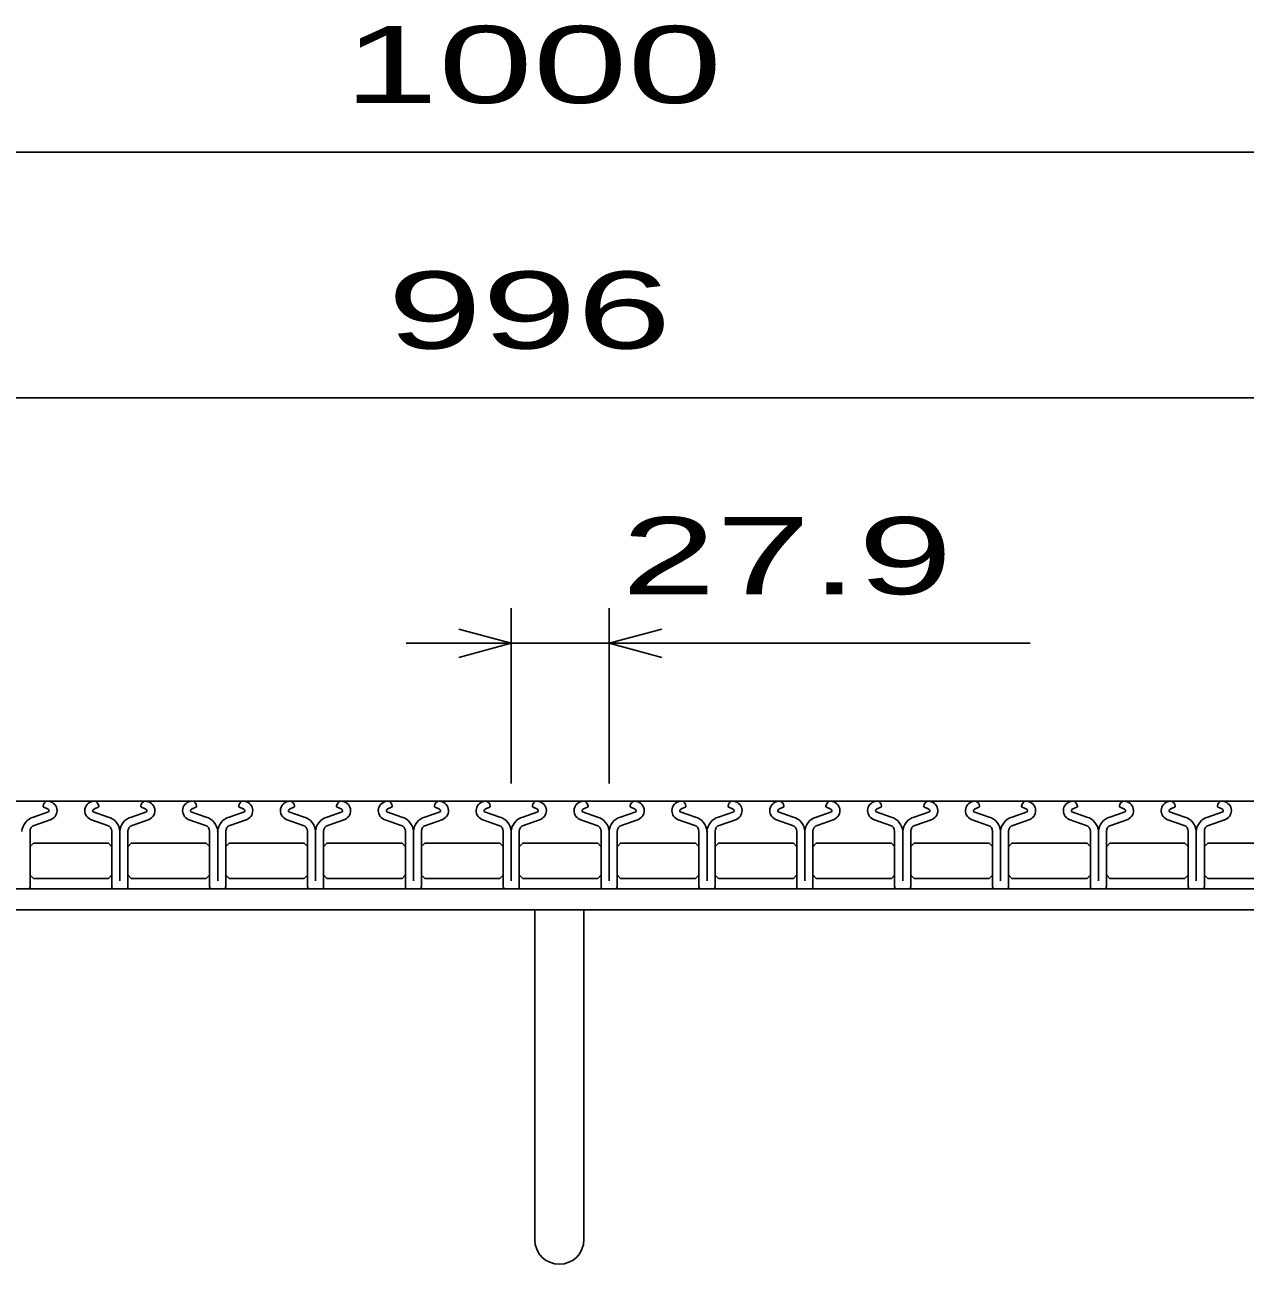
# Model space of a CAD drawing. Units: millimetres, scale not verified. Extents: x -1820 to 1724, y -1285 to 1059.
# Drawn here: x -1080.4 to -732.5, y -669 to -315.7 of the extents above; entities that cross this region are included whole.
import ezdxf
from ezdxf.enums import TextEntityAlignment as Align

# ---------------------------------------------------------------- set-up
doc = ezdxf.new("R2010")
doc.units = ezdxf.units.MM
doc.header["$LTSCALE"] = 10
for name, color, linetype, lineweight in [('16', 3, 'Continuous', 25), ('19', 6, 'Continuous', 25), ('22', 2, 'Continuous', 25)]:
    doc.layers.add(name, color=color, linetype=linetype, lineweight=lineweight)
doc.styles.add('ベクトル', font='')
doc.styles.get('ベクトル').set_extended_font_data('ベクトル')

msp = doc.modelspace()

# ---------------------------------------------------------------- linework, layer by layer
at = {"layer": '16'}
for p, q in [((-1426, -537), (-430, -537)), ((-1073.6, -540.01), (-1077.92, -541.53)), ((-1075.2, -538.38), (-1075.2, -538.61)), ((-1075.2, -538.61), (-1073.76, -539.31)), ((-1056.6, -541.53), (-1060.92, -540.01)), ((-1060.76, -539.31), (-1059.32, -538.61)), ((-1059.32, -538.61), (-1059.32, -538.38)), ((-1045.7, -540.01), (-1050.02, -541.53)), ((-1047.3, -538.38), (-1047.3, -538.61)), ((-1047.3, -538.61), (-1045.86, -539.31)), ((-1028.7, -541.53), (-1033.02, -540.01)), ((-1032.86, -539.31), (-1031.42, -538.61)), ((-1031.42, -538.61), (-1031.42, -538.38)), ((-1017.8, -540.01), (-1022.12, -541.53)), ((-1019.4, -538.38), (-1019.4, -538.61)), ((-1019.4, -538.61), (-1017.96, -539.31)), ((-1000.8, -541.53), (-1005.12, -540.01)), ((-1004.96, -539.31), (-1003.52, -538.61)), ((-1003.52, -538.61), (-1003.52, -538.38)), ((-989.9, -540.01), (-994.22, -541.53)), ((-991.5, -538.38), (-991.5, -538.61)), ((-991.5, -538.61), (-990.06, -539.31)), ((-972.9, -541.53), (-977.22, -540.01)), ((-977.06, -539.31), (-975.62, -538.61)), ((-975.62, -538.61), (-975.62, -538.38)), ((-962, -540.01), (-966.32, -541.53)), ((-963.6, -538.38), (-963.6, -538.61)), ((-963.6, -538.61), (-962.16, -539.31)), ((-945, -541.53), (-949.32, -540.01)), ((-949.16, -539.31), (-947.72, -538.61)), ((-947.72, -538.61), (-947.72, -538.38)), ((-934.1, -540.01), (-938.42, -541.53)), ((-935.7, -538.38), (-935.7, -538.61)), ((-935.7, -538.61), (-934.26, -539.31)), ((-917.1, -541.53), (-921.42, -540.01)), ((-921.26, -539.31), (-919.82, -538.61)), ((-919.82, -538.61), (-919.82, -538.38)), ((-906.2, -540.01), (-910.52, -541.53)), ((-907.8, -538.38), (-907.8, -538.61)), ((-907.8, -538.61), (-906.36, -539.31)), ((-889.2, -541.53), (-893.52, -540.01)), ((-893.36, -539.31), (-891.92, -538.61)), ((-891.92, -538.61), (-891.92, -538.38)), ((-878.3, -540.01), (-882.62, -541.53)), ((-879.9, -538.38), (-879.9, -538.61)), ((-879.9, -538.61), (-878.46, -539.31)), ((-861.3, -541.53), (-865.62, -540.01)), ((-865.46, -539.31), (-864.02, -538.61)), ((-864.02, -538.61), (-864.02, -538.38)), ((-850.4, -540.01), (-854.72, -541.53)), ((-852, -538.38), (-852, -538.61)), ((-852, -538.61), (-850.56, -539.31)), ((-833.4, -541.53), (-837.72, -540.01)), ((-837.56, -539.31), (-836.12, -538.61)), ((-836.12, -538.61), (-836.12, -538.38)), ((-822.5, -540.01), (-826.82, -541.53)), ((-824.1, -538.38), (-824.1, -538.61)), ((-824.1, -538.61), (-822.66, -539.31)), ((-805.5, -541.53), (-809.82, -540.01)), ((-809.66, -539.31), (-808.22, -538.61)), ((-808.22, -538.61), (-808.22, -538.38)), ((-794.6, -540.01), (-798.92, -541.53)), ((-796.2, -538.38), (-796.2, -538.61)), ((-796.2, -538.61), (-794.76, -539.31)), ((-777.6, -541.53), (-781.92, -540.01)), ((-781.76, -539.31), (-780.32, -538.61)), ((-780.32, -538.61), (-780.32, -538.38)), ((-766.7, -540.01), (-771.02, -541.53)), ((-768.3, -538.38), (-768.3, -538.61)), ((-768.3, -538.61), (-766.86, -539.31)), ((-749.7, -541.53), (-754.02, -540.01)), ((-753.86, -539.31), (-752.42, -538.61)), ((-752.42, -538.61), (-752.42, -538.38)), ((-738.8, -540.01), (-743.12, -541.53)), ((-740.4, -538.38), (-740.4, -538.61)), ((-740.4, -538.61), (-738.96, -539.31)), ((-1077.71, -543.89), (-1072.84, -542.18)), ((-1061.68, -542.18), (-1056.81, -543.89)), ((-1049.81, -543.89), (-1044.94, -542.18)), ((-1033.78, -542.18), (-1028.91, -543.89)), ((-1021.91, -543.89), (-1017.04, -542.18)), ((-1005.88, -542.18), (-1001.01, -543.89)), ((-994.01, -543.89), (-989.14, -542.18)), ((-977.98, -542.18), (-973.11, -543.89)), ((-966.11, -543.89), (-961.24, -542.18)), ((-950.08, -542.18), (-945.21, -543.89)), ((-938.21, -543.89), (-933.34, -542.18)), ((-922.18, -542.18), (-917.31, -543.89)), ((-910.31, -543.89), (-905.44, -542.18)), ((-894.28, -542.18), (-889.41, -543.89)), ((-882.41, -543.89), (-877.54, -542.18)), ((-866.38, -542.18), (-861.51, -543.89)), ((-854.51, -543.89), (-849.64, -542.18)), ((-838.48, -542.18), (-833.61, -543.89)), ((-826.61, -543.89), (-821.74, -542.18)), ((-810.58, -542.18), (-805.71, -543.89)), ((-798.71, -543.89), (-793.84, -542.18)), ((-782.68, -542.18), (-777.81, -543.89)), ((-770.81, -543.89), (-765.94, -542.18)), ((-754.78, -542.18), (-749.91, -543.89)), ((-742.91, -543.89), (-738.04, -542.18)), ((-1078.91, -561.31), (-1078.91, -545.59)), ((-1055.61, -545.59), (-1055.61, -561.31)), ((-1053.3, -559.71), (-1053.3, -545.64)), ((-1051.01, -561.31), (-1051.01, -545.59)), ((-1027.71, -545.59), (-1027.71, -561.31)), ((-1025.4, -559.71), (-1025.4, -545.64)), ((-1023.11, -561.31), (-1023.11, -545.59)), ((-999.81, -545.59), (-999.81, -561.31)), ((-997.5, -559.71), (-997.5, -545.64)), ((-995.21, -561.31), (-995.21, -545.59)), ((-971.91, -545.59), (-971.91, -561.31)), ((-969.6, -559.71), (-969.6, -545.64)), ((-967.31, -561.31), (-967.31, -545.59)), ((-944.01, -545.59), (-944.01, -561.31)), ((-941.7, -559.71), (-941.7, -545.64)), ((-939.41, -561.31), (-939.41, -545.59)), ((-916.11, -545.59), (-916.11, -561.31)), ((-913.8, -559.71), (-913.8, -545.64)), ((-911.51, -561.31), (-911.51, -545.59)), ((-888.21, -545.59), (-888.21, -561.31)), ((-885.9, -559.71), (-885.9, -545.64)), ((-883.61, -561.31), (-883.61, -545.59)), ((-860.31, -545.59), (-860.31, -561.31)), ((-858, -559.71), (-858, -545.64)), ((-855.71, -561.31), (-855.71, -545.59)), ((-832.41, -545.59), (-832.41, -561.31)), ((-830.1, -559.71), (-830.1, -545.64)), ((-827.81, -561.31), (-827.81, -545.59)), ((-804.51, -545.59), (-804.51, -561.31)), ((-802.2, -559.71), (-802.2, -545.64)), ((-799.91, -561.31), (-799.91, -545.59)), ((-776.61, -545.59), (-776.61, -561.31)), ((-774.3, -559.71), (-774.3, -545.64)), ((-772.01, -561.31), (-772.01, -545.59)), ((-748.71, -545.59), (-748.71, -561.31)), ((-746.4, -559.71), (-746.4, -545.64)), ((-744.11, -561.31), (-744.11, -545.59)), ((-1078.95, -550), (-1077.95, -549)), ((-1077.95, -549), (-1056.55, -549)), ((-1056.55, -549), (-1055.55, -550)), ((-1051.05, -550), (-1050.05, -549)), ((-1050.05, -549), (-1028.65, -549)), ((-1028.65, -549), (-1027.65, -550)), ((-1023.15, -550), (-1022.15, -549)), ((-1022.15, -549), (-1000.75, -549)), ((-1000.75, -549), (-999.75, -550)), ((-995.25, -550), (-994.25, -549)), ((-994.25, -549), (-972.85, -549)), ((-972.85, -549), (-971.85, -550)), ((-967.35, -550), (-966.35, -549)), ((-966.35, -549), (-944.95, -549)), ((-944.95, -549), (-943.95, -550)), ((-939.45, -550), (-938.45, -549)), ((-938.45, -549), (-917.05, -549)), ((-917.05, -549), (-916.05, -550)), ((-911.55, -550), (-910.55, -549)), ((-910.55, -549), (-889.15, -549)), ((-889.15, -549), (-888.15, -550)), ((-883.65, -550), (-882.65, -549)), ((-882.65, -549), (-861.25, -549)), ((-861.25, -549), (-860.25, -550)), ((-855.75, -550), (-854.75, -549)), ((-854.75, -549), (-833.35, -549)), ((-833.35, -549), (-832.35, -550)), ((-827.85, -550), (-826.85, -549)), ((-826.85, -549), (-805.45, -549)), ((-805.45, -549), (-804.45, -550)), ((-799.95, -550), (-798.95, -549)), ((-798.95, -549), (-777.55, -549)), ((-777.55, -549), (-776.55, -550)), ((-772.05, -550), (-771.05, -549)), ((-771.05, -549), (-749.65, -549)), ((-749.65, -549), (-748.65, -550)), ((-744.15, -550), (-743.15, -549)), ((-743.15, -549), (-721.75, -549)), ((-1077.95, -559), (-1078.95, -558)), ((-1055.55, -558), (-1056.55, -559)), ((-1050.05, -559), (-1051.05, -558)), ((-1027.65, -558), (-1028.65, -559)), ((-1022.15, -559), (-1023.15, -558)), ((-999.75, -558), (-1000.75, -559)), ((-994.25, -559), (-995.25, -558)), ((-971.85, -558), (-972.85, -559)), ((-966.35, -559), (-967.35, -558)), ((-943.95, -558), (-944.95, -559)), ((-938.45, -559), (-939.45, -558)), ((-916.05, -558), (-917.05, -559)), ((-910.55, -559), (-911.55, -558)), ((-888.15, -558), (-889.15, -559)), ((-882.65, -559), (-883.65, -558)), ((-860.25, -558), (-861.25, -559)), ((-854.75, -559), (-855.75, -558)), ((-832.35, -558), (-833.35, -559)), ((-826.85, -559), (-827.85, -558)), ((-804.45, -558), (-805.45, -559)), ((-798.95, -559), (-799.95, -558)), ((-776.55, -558), (-777.55, -559)), ((-771.05, -559), (-772.05, -558)), ((-748.65, -558), (-749.65, -559)), ((-743.15, -559), (-744.15, -558)), ((-1056.55, -559), (-1077.95, -559)), ((-1028.65, -559), (-1050.05, -559)), ((-1000.75, -559), (-1022.15, -559)), ((-972.85, -559), (-994.25, -559)), ((-944.95, -559), (-966.35, -559)), ((-917.05, -559), (-938.45, -559)), ((-889.15, -559), (-910.55, -559)), ((-861.25, -559), (-882.65, -559)), ((-833.35, -559), (-854.75, -559)), ((-805.45, -559), (-826.85, -559)), ((-777.55, -559), (-798.95, -559)), ((-749.65, -559), (-771.05, -559)), ((-721.75, -559), (-743.15, -559)), ((-1426, -562), (-430, -562)), ((-1082.81, -562.01), (-1079.61, -562.01)), ((-1054.91, -562.01), (-1051.71, -562.01)), ((-1027.01, -562.01), (-1023.81, -562.01)), ((-999.11, -562.01), (-995.91, -562.01)), ((-971.21, -562.01), (-968.01, -562.01)), ((-943.31, -562.01), (-940.11, -562.01)), ((-915.41, -562.01), (-912.21, -562.01)), ((-887.51, -562.01), (-884.31, -562.01)), ((-859.61, -562.01), (-856.41, -562.01)), ((-831.71, -562.01), (-828.51, -562.01)), ((-803.81, -562.01), (-800.61, -562.01)), ((-775.91, -562.01), (-772.71, -562.01)), ((-748.01, -562.01), (-744.81, -562.01))]:
    msp.add_line(p, q, dxfattribs=at)
for centre, radius, start, end in [((-1073.75, -538.45), 1.45, 94.45, 177.5), ((-1073.91, -539.7), 2.7, 293.32, 89.02), ((-1060.61, -539.7), 2.7, 90.98, 246.68), ((-1060.77, -538.45), 1.45, 2.5, 85.55), ((-1045.85, -538.45), 1.45, 94.45, 177.5), ((-1046.01, -539.7), 2.7, 293.32, 89.02), ((-1032.71, -539.7), 2.7, 90.98, 246.68), ((-1032.87, -538.45), 1.45, 2.5, 85.55), ((-1017.95, -538.45), 1.45, 94.45, 177.5), ((-1018.11, -539.7), 2.7, 293.32, 89.02), ((-1004.81, -539.7), 2.7, 90.98, 246.68), ((-1004.97, -538.45), 1.45, 2.5, 85.55), ((-990.05, -538.45), 1.45, 94.45, 177.5), ((-990.21, -539.7), 2.7, 293.32, 89.02), ((-976.91, -539.7), 2.7, 90.98, 246.68), ((-977.07, -538.45), 1.45, 2.5, 85.55), ((-962.15, -538.45), 1.45, 94.45, 177.5), ((-962.31, -539.7), 2.7, 293.32, 89.02), ((-949.01, -539.7), 2.7, 90.98, 246.68), ((-949.17, -538.45), 1.45, 2.5, 85.55), ((-934.25, -538.45), 1.45, 94.45, 177.5), ((-934.41, -539.7), 2.7, 293.32, 89.02), ((-921.11, -539.7), 2.7, 90.98, 246.68), ((-921.27, -538.45), 1.45, 2.5, 85.55), ((-906.35, -538.45), 1.45, 94.45, 177.5), ((-906.51, -539.7), 2.7, 293.32, 89.02), ((-893.21, -539.7), 2.7, 90.98, 246.68), ((-893.37, -538.45), 1.45, 2.5, 85.55), ((-878.45, -538.45), 1.45, 94.45, 177.5), ((-878.61, -539.7), 2.7, 293.32, 89.02), ((-865.31, -539.7), 2.7, 90.98, 246.68), ((-865.47, -538.45), 1.45, 2.5, 85.55), ((-850.55, -538.45), 1.45, 94.45, 177.5), ((-850.71, -539.7), 2.7, 293.32, 89.02), ((-837.41, -539.7), 2.7, 90.98, 246.68), ((-837.57, -538.45), 1.45, 2.5, 85.55), ((-822.65, -538.45), 1.45, 94.45, 177.5), ((-822.81, -539.7), 2.7, 293.32, 89.02), ((-809.51, -539.7), 2.7, 90.98, 246.68), ((-809.67, -538.45), 1.45, 2.5, 85.55), ((-794.75, -538.45), 1.45, 94.45, 177.5), ((-794.91, -539.7), 2.7, 293.32, 89.02), ((-781.61, -539.7), 2.7, 90.98, 246.68), ((-781.77, -538.45), 1.45, 2.5, 85.55), ((-766.85, -538.45), 1.45, 94.45, 177.5), ((-767.01, -539.7), 2.7, 293.32, 89.02), ((-753.71, -539.7), 2.7, 90.98, 246.68), ((-753.87, -538.45), 1.45, 2.5, 85.55), ((-738.95, -538.45), 1.45, 94.45, 177.5), ((-739.11, -539.7), 2.7, 293.32, 89.02), ((-1073.93, -539.72), 0.44, 317.67, 68.09), ((-1060.59, -539.72), 0.44, 111.91, 222.33), ((-1046.03, -539.72), 0.44, 317.67, 68.09), ((-1032.69, -539.72), 0.44, 111.91, 222.33), ((-1018.13, -539.72), 0.44, 317.67, 68.09), ((-1004.79, -539.72), 0.44, 111.91, 222.33), ((-990.23, -539.72), 0.44, 317.67, 68.09), ((-976.89, -539.72), 0.44, 111.91, 222.33), ((-962.33, -539.72), 0.44, 317.67, 68.09), ((-948.99, -539.72), 0.44, 111.91, 222.33), ((-934.43, -539.72), 0.44, 317.67, 68.09), ((-921.09, -539.72), 0.44, 111.91, 222.33), ((-906.53, -539.72), 0.44, 317.67, 68.09), ((-893.19, -539.72), 0.44, 111.91, 222.33), ((-878.63, -539.72), 0.44, 317.67, 68.09), ((-865.29, -539.72), 0.44, 111.91, 222.33), ((-850.73, -539.72), 0.44, 317.67, 68.09), ((-837.39, -539.72), 0.44, 111.91, 222.33), ((-822.83, -539.72), 0.44, 317.67, 68.09), ((-809.49, -539.72), 0.44, 111.91, 222.33), ((-794.93, -539.72), 0.44, 317.67, 68.09), ((-781.59, -539.72), 0.44, 111.91, 222.33), ((-767.03, -539.72), 0.44, 317.67, 68.09), ((-753.69, -539.72), 0.44, 111.91, 222.33), ((-739.13, -539.72), 0.44, 317.67, 68.09), ((-1076.63, -545.94), 4.6, 106.3, 176.22), ((-1077.11, -545.59), 1.8, 109.42, 180), ((-1057.41, -545.59), 1.8, 0, 70.58), ((-1057.89, -545.94), 4.6, 3.78, 73.7), ((-1048.73, -545.94), 4.6, 106.3, 176.22), ((-1049.21, -545.59), 1.8, 109.42, 180), ((-1029.51, -545.59), 1.8, 0, 70.58), ((-1029.99, -545.94), 4.6, 3.78, 73.7), ((-1020.83, -545.94), 4.6, 106.3, 176.22), ((-1021.31, -545.59), 1.8, 109.42, 180), ((-1001.61, -545.59), 1.8, 0, 70.58), ((-1002.09, -545.94), 4.6, 3.78, 73.7), ((-992.93, -545.94), 4.6, 106.3, 176.22), ((-993.41, -545.59), 1.8, 109.42, 180), ((-973.71, -545.59), 1.8, 0, 70.58), ((-974.19, -545.94), 4.6, 3.78, 73.7), ((-965.03, -545.94), 4.6, 106.3, 176.22), ((-965.51, -545.59), 1.8, 109.42, 180), ((-945.81, -545.59), 1.8, 0, 70.58), ((-946.29, -545.94), 4.6, 3.78, 73.7), ((-937.13, -545.94), 4.6, 106.3, 176.22), ((-937.61, -545.59), 1.8, 109.42, 180), ((-917.91, -545.59), 1.8, 0, 70.58), ((-918.39, -545.94), 4.6, 3.78, 73.7), ((-909.23, -545.94), 4.6, 106.3, 176.22), ((-909.71, -545.59), 1.8, 109.42, 180), ((-890.01, -545.59), 1.8, 0, 70.58), ((-890.49, -545.94), 4.6, 3.78, 73.7), ((-881.33, -545.94), 4.6, 106.3, 176.22), ((-881.81, -545.59), 1.8, 109.42, 180), ((-862.11, -545.59), 1.8, 0, 70.58), ((-862.59, -545.94), 4.6, 3.78, 73.7), ((-853.43, -545.94), 4.6, 106.3, 176.22), ((-853.91, -545.59), 1.8, 109.42, 180), ((-834.21, -545.59), 1.8, 0, 70.58), ((-834.69, -545.94), 4.6, 3.78, 73.7), ((-825.53, -545.94), 4.6, 106.3, 176.22), ((-826.01, -545.59), 1.8, 109.42, 180), ((-806.31, -545.59), 1.8, 0, 70.58), ((-806.79, -545.94), 4.6, 3.78, 73.7), ((-797.63, -545.94), 4.6, 106.3, 176.22), ((-798.11, -545.59), 1.8, 109.42, 180), ((-778.41, -545.59), 1.8, 0, 70.58), ((-778.89, -545.94), 4.6, 3.78, 73.7), ((-769.73, -545.94), 4.6, 106.3, 176.22), ((-770.21, -545.59), 1.8, 109.42, 180), ((-750.51, -545.59), 1.8, 0, 70.58), ((-750.99, -545.94), 4.6, 3.78, 73.7), ((-741.83, -545.94), 4.6, 106.3, 176.22), ((-742.31, -545.59), 1.8, 109.42, 180), ((-1079.61, -561.31), 0.7, 270, 0), ((-1054.91, -561.31), 0.7, 180, 270), ((-1051.71, -561.31), 0.7, 270, 0), ((-1027.01, -561.31), 0.7, 180, 270), ((-1023.81, -561.31), 0.7, 270, 0), ((-999.11, -561.31), 0.7, 180, 270), ((-995.91, -561.31), 0.7, 270, 0), ((-971.21, -561.31), 0.7, 180, 270), ((-968.01, -561.31), 0.7, 270, 0), ((-943.31, -561.31), 0.7, 180, 270), ((-940.11, -561.31), 0.7, 270, 0), ((-915.41, -561.31), 0.7, 180, 270), ((-912.21, -561.31), 0.7, 270, 0), ((-887.51, -561.31), 0.7, 180, 270), ((-884.31, -561.31), 0.7, 270, 0), ((-859.61, -561.31), 0.7, 180, 270), ((-856.41, -561.31), 0.7, 270, 0), ((-831.71, -561.31), 0.7, 180, 270), ((-828.51, -561.31), 0.7, 270, 0), ((-803.81, -561.31), 0.7, 180, 270), ((-800.61, -561.31), 0.7, 270, 0), ((-775.91, -561.31), 0.7, 180, 270), ((-772.71, -561.31), 0.7, 270, 0), ((-748.01, -561.31), 0.7, 180, 270), ((-744.81, -561.31), 0.7, 270, 0)]:
    msp.add_arc(centre, radius, start, end, dxfattribs=at)
at = {"layer": '19'}
for p, q in [((-1428, -562), (-428, -562)), ((-428, -568), (-1428, -568)), ((-935, -568), (-935, -662)), ((-921, -662), (-921, -568))]:
    msp.add_line(p, q, dxfattribs=at)
msp.add_arc((-928, -662), 7, 180, 0, dxfattribs=at)
at = {"layer": '22', "color": 4}
for p, q in [((-1428, -352), (-428, -352)), ((-1426, -422), (-430, -422)), ((-941.7, -532), (-941.7, -482)), ((-913.8, -482), (-913.8, -532)), ((-941.7, -492), (-956.7, -488)), ((-913.8, -492), (-898.8, -488)), ((-941.7, -492), (-971.7, -492)), ((-956.7, -496), (-941.7, -492)), ((-941.7, -492), (-913.8, -492)), ((-898.8, -496), (-913.8, -492)), ((-913.8, -492), (-793.8, -492))]:
    msp.add_line(p, q, dxfattribs=at)

# ---------------------------------------------------------------- texts
at = {"layer": '22', "style": 'ベクトル', "width": 1.65}
for s, p in [(' 1000 ', (-1003, -327)), (' 996 ', (-990.5, -397)), (' 27.9 ', (-923.8, -467))]:
    msp.add_text(s, height=21.99, dxfattribs=at).set_placement(p, align=Align.MIDDLE_LEFT)

doc.saveas('drawing.dxf')
